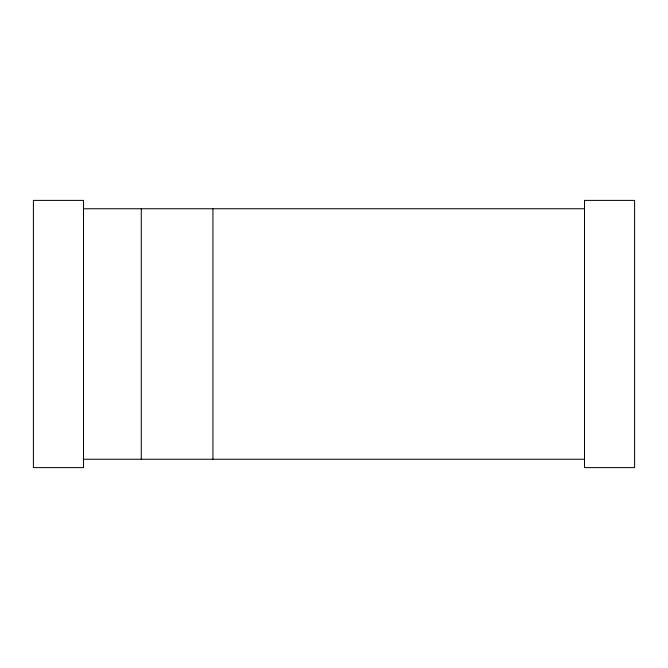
<?xml version="1.0" encoding="UTF-8"?>
<svg xmlns="http://www.w3.org/2000/svg" width="668" height="668" viewBox="0 0 668 668"><rect width="100%" height="100%" fill="white"/><g stroke="black" fill="none" stroke-linecap="round" stroke-linejoin="round"><path stroke-width="1" d="M83.5 208.75L584.5 208.75M83.5 459.25L584.5 459.25M212.925 208.75L212.925 459.25M141.282 208.75L141.282 459.25M83.5 200.4L33.4 200.4L33.4 467.6L83.5 467.6L83.5 200.4M634.6 200.4L584.5 200.4L584.5 467.6L634.6 467.6L634.6 200.4"/></g></svg>
